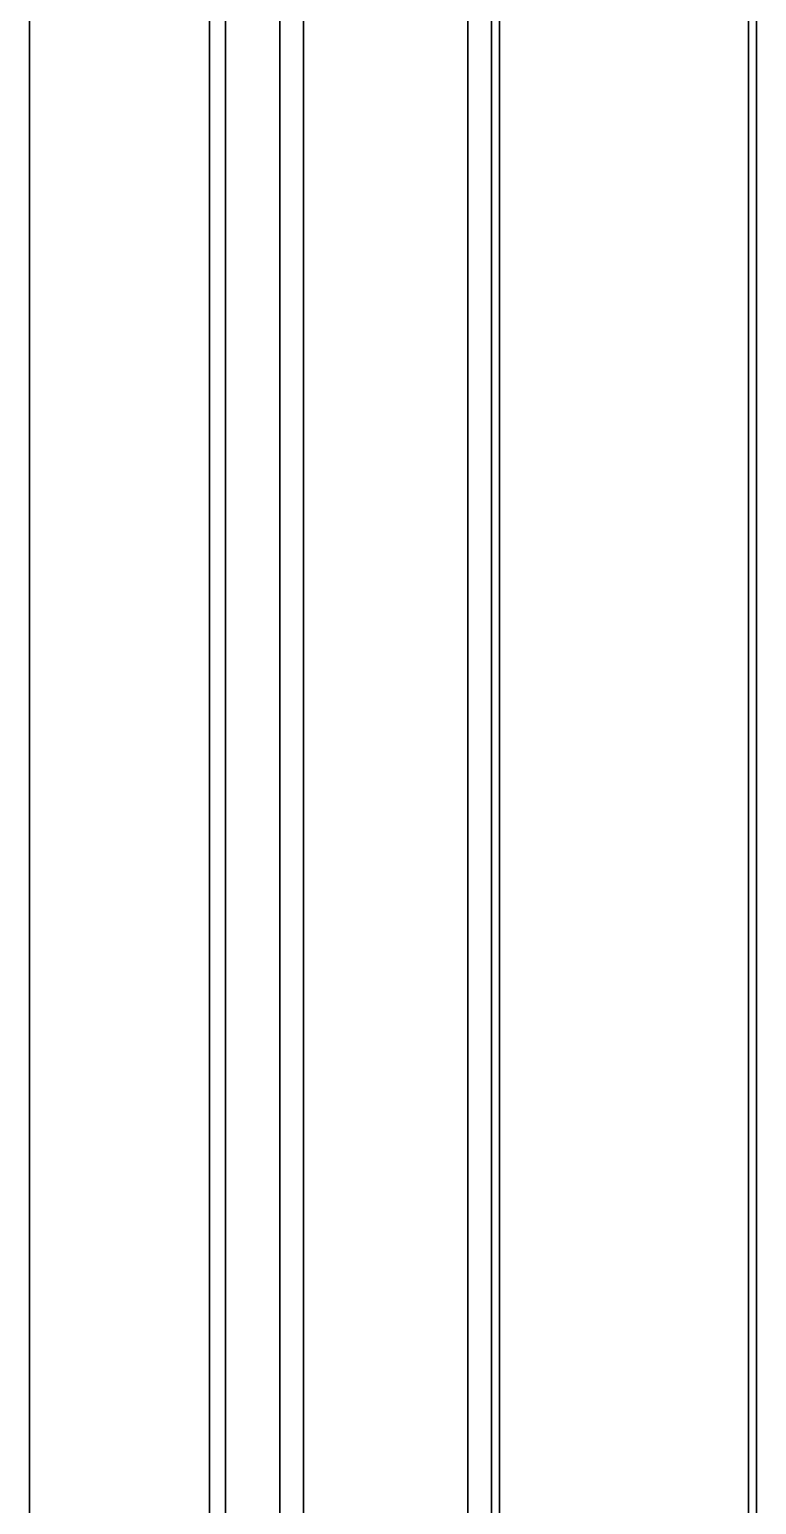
# Model space of a CAD drawing. Header units: millimetres. Extents: x 32496 to 166256, y 3504 to 23939.
# Drawn here: x 46475 to 46749, y 16560 to 17117 of the extents above; entities that cross this region are included whole.
import ezdxf

# ---------------------------------------------------------------- set-up
doc = ezdxf.new("R2010")
doc.units = ezdxf.units.MM
doc.layers.get('0').update_dxf_attribs({"lineweight": 35})

msp = doc.modelspace()

# ---------------------------------------------------------------- linework, layer by layer
at = {"linetype": 'Continuous'}
for p, q in [((46578.14, 15203.349), (46578.14, 17722.349)), ((46640.14, 15203.349), (46640.14, 17722.349)), ((46649.14, 17722.349), (46649.14, 15203.349)), ((46652.14, 17722.349), (46652.14, 15203.349)), ((46746.14, 17722.349), (46746.14, 15203.349)), ((46749.14, 17722.349), (46749.14, 15203.349)), ((46569.14, 15283.349), (46569.14, 17642.349)), ((46474.64, 17622.849), (46474.64, 15302.849)), ((46542.64, 15302.849), (46542.64, 17622.849)), ((46548.64, 17622.849), (46548.64, 15302.849))]:
    msp.add_line(p, q, dxfattribs=at)

doc.saveas('drawing.dxf')
